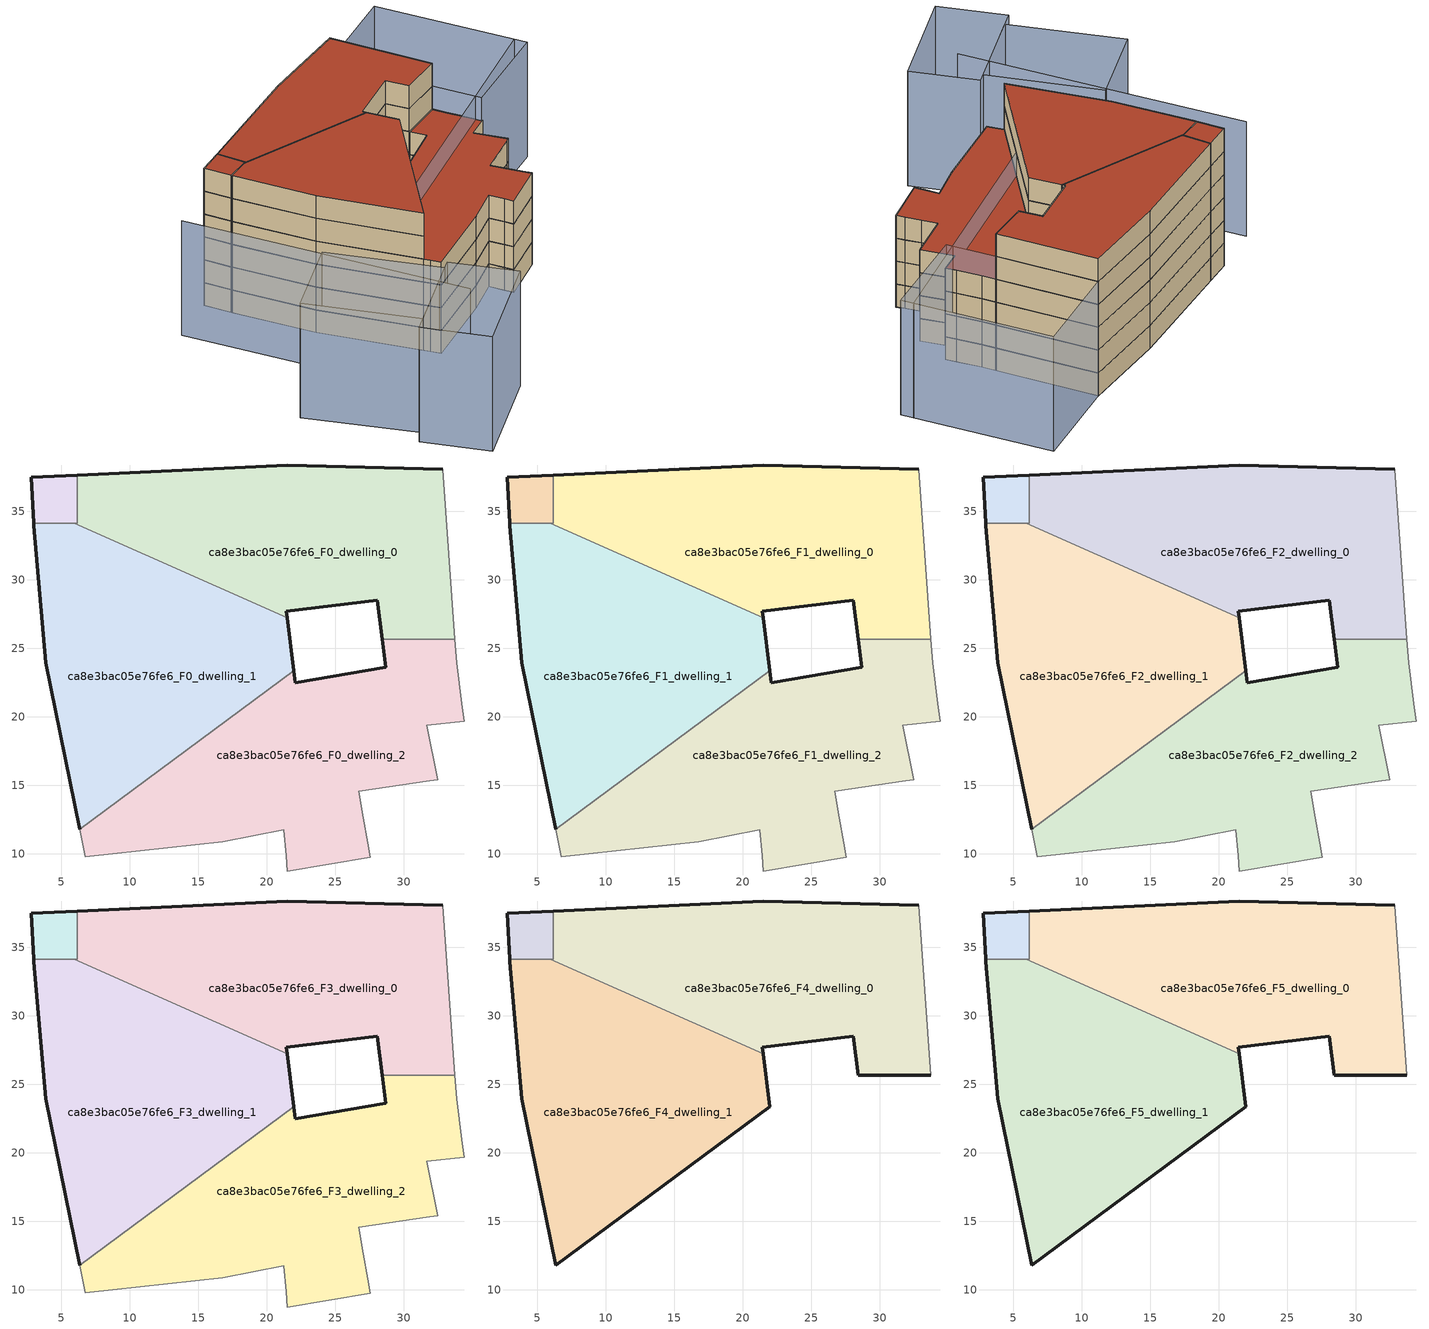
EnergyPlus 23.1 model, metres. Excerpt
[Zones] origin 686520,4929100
ca8e3bac05e76fe6_F0_dwelling_0
 floor ground (EU_floor_Construction): 33.74,25.66 32.85,38.05 21.51,38.38 6.17,37.63 6.17,34.13 5.96,34.13 21.49,27.24 21.44,27.7 28.07,28.5 28.44,25.66 z0
 wall outside (EU_wall_Construction): 28.44,25.66 28.07,28.5 21.44,27.7 21.49,27.24 / 6.17,37.63 21.51,38.38 32.85,38.05 z0:3
 wall adiabatic (EU_wall_Construction): 32.85,38.05 33.74,25.66 z0:3
 wall to ca8e3bac05e76fe6_F0_dwelling_2 (EU_wall_Construction): 33.74,25.66 28.44,25.66 z0:3
 wall to ca8e3bac05e76fe6_F0_dwelling_1 (EU_wall_Construction): 21.49,27.24 5.96,34.13 z0:3
 wall to ca8e3bac05e76fe6_F0_circulation (EU_wall_Construction): 5.96,34.13 6.17,34.13 6.17,37.63 z0:3
ca8e3bac05e76fe6_F0_dwelling_1
 floor ground (EU_floor_Construction): 21.98,23.36 21.49,27.24 5.96,34.13 2.99,34.13 3,33.93 3.87,23.94 6.35,11.77 z0
 wall outside (EU_wall_Construction): 21.49,27.24 21.98,23.36 / 6.35,11.77 3.87,23.94 3,33.93 2.99,34.13 z0:3
 wall to ca8e3bac05e76fe6_F0_circulation (EU_wall_Construction): 2.99,34.13 5.96,34.13 z0:3
 wall to ca8e3bac05e76fe6_F0_dwelling_2 (EU_wall_Construction): 21.98,23.36 6.35,11.77 z0:3
ca8e3bac05e76fe6_F0_dwelling_2
 floor ground (EU_floor_Construction): 27.57,9.74 27.38,10.82 27.06,12.62 26.75,14.57 31.9,15.32 32.49,15.39 31.69,19.37 34.43,19.66 34.26,20.95 33.87,23.95 33.74,25.66 28.44,25.66 28.72,23.62 22.09,22.47 21.98,23.36 6.35,11.77 6.5,11.04 6.75,9.79 16.79,10.89 21.25,11.75 21.43,9.86 21.53,8.74 z0
 wall outside (EU_wall_Construction): 21.98,23.36 22.09,22.47 28.72,23.62 28.44,25.66 z0:3
 wall adiabatic (EU_wall_Construction): 33.74,25.66 33.87,23.95 34.26,20.95 34.43,19.66 31.69,19.37 32.49,15.39 31.9,15.32 26.75,14.57 27.06,12.62 27.38,10.82 27.57,9.74 21.53,8.74 21.43,9.86 21.25,11.75 16.79,10.89 6.75,9.79 6.5,11.04 6.35,11.77 z0:3
ca8e3bac05e76fe6_F0_circulation
 floor ground (EU_floor_Construction): 6.17,34.13 6.17,37.63 2.83,37.46 2.99,34.13 z0
 wall outside (EU_wall_Construction): 2.99,34.13 2.83,37.46 6.17,37.63 z0:3
ca8e3bac05e76fe6_F1_dwelling_0
 floor to ca8e3bac05e76fe6_F0_dwelling_0 (EU_floor_Construction): 33.74,25.66 32.85,38.05 21.51,38.38 6.17,37.63 6.17,34.13 5.96,34.13 21.49,27.24 21.44,27.7 28.07,28.5 28.44,25.66 z3
 wall outside (EU_wall_Construction): 28.44,25.66 28.07,28.5 21.44,27.7 21.49,27.24 / 6.17,37.63 21.51,38.38 32.85,38.05 z3:6
 wall adiabatic (EU_wall_Construction): 32.85,38.05 33.74,25.66 z3:6
 wall to ca8e3bac05e76fe6_F1_dwelling_2 (EU_wall_Construction): 33.74,25.66 28.44,25.66 z3:6
 wall to ca8e3bac05e76fe6_F1_dwelling_1 (EU_wall_Construction): 21.49,27.24 5.96,34.13 z3:6
 wall to ca8e3bac05e76fe6_F1_circulation (EU_wall_Construction): 5.96,34.13 6.17,34.13 6.17,37.63 z3:6
ca8e3bac05e76fe6_F1_dwelling_1
 floor to ca8e3bac05e76fe6_F0_dwelling_1 (EU_floor_Construction): 21.98,23.36 21.49,27.24 5.96,34.13 2.99,34.13 3,33.93 3.87,23.94 6.35,11.77 z3
 wall outside (EU_wall_Construction): 21.49,27.24 21.98,23.36 / 6.35,11.77 3.87,23.94 3,33.93 2.99,34.13 z3:6
 wall to ca8e3bac05e76fe6_F1_circulation (EU_wall_Construction): 2.99,34.13 5.96,34.13 z3:6
 wall to ca8e3bac05e76fe6_F1_dwelling_2 (EU_wall_Construction): 21.98,23.36 6.35,11.77 z3:6
ca8e3bac05e76fe6_F1_dwelling_2
 floor to ca8e3bac05e76fe6_F0_dwelling_2 (EU_floor_Construction): 27.57,9.74 27.38,10.82 27.06,12.62 26.75,14.57 31.9,15.32 32.49,15.39 31.69,19.37 34.42,19.66 34.26,20.95 33.87,23.95 33.74,25.66 28.44,25.66 28.72,23.62 22.09,22.47 21.98,23.36 6.35,11.77 6.5,11.04 6.75,9.79 16.79,10.89 21.25,11.75 21.43,9.86 21.53,8.74 z3
 wall outside (EU_wall_Construction): 21.98,23.36 22.09,22.47 28.72,23.62 28.44,25.66 z3:6
 wall adiabatic (EU_wall_Construction): 33.74,25.66 33.87,23.95 34.26,20.95 34.43,19.66 31.69,19.37 32.49,15.39 31.9,15.32 26.75,14.57 27.06,12.62 27.38,10.82 27.57,9.74 21.53,8.74 21.43,9.86 21.25,11.75 16.79,10.89 6.75,9.79 6.5,11.04 6.35,11.77 z3:6
ca8e3bac05e76fe6_F1_circulation
 floor to ca8e3bac05e76fe6_F0_circulation (EU_floor_Construction): 6.17,34.13 6.17,37.63 2.83,37.46 2.99,34.13 z3
 wall outside (EU_wall_Construction): 2.99,34.13 2.83,37.46 6.17,37.63 z3:6
ca8e3bac05e76fe6_F2_dwelling_0
 floor to ca8e3bac05e76fe6_F1_dwelling_0 (EU_floor_Construction): 33.74,25.66 32.85,38.05 21.51,38.38 6.17,37.63 6.17,34.13 5.96,34.13 21.49,27.24 21.44,27.7 28.07,28.5 28.44,25.66 z6
 wall outside (EU_wall_Construction): 28.44,25.66 28.07,28.5 21.44,27.7 21.49,27.24 / 6.17,37.63 21.51,38.38 32.85,38.05 z6:9
 wall adiabatic (EU_wall_Construction): 32.85,38.05 33.74,25.66 z6:9
 wall to ca8e3bac05e76fe6_F2_dwelling_2 (EU_wall_Construction): 33.74,25.66 28.44,25.66 z6:9
 wall to ca8e3bac05e76fe6_F2_dwelling_1 (EU_wall_Construction): 21.49,27.24 5.96,34.13 z6:9
 wall to ca8e3bac05e76fe6_F2_circulation (EU_wall_Construction): 5.96,34.13 6.17,34.13 6.17,37.63 z6:9
ca8e3bac05e76fe6_F2_dwelling_1
 floor to ca8e3bac05e76fe6_F1_dwelling_1 (EU_floor_Construction): 21.98,23.36 21.49,27.24 5.96,34.13 2.99,34.13 3,33.93 3.87,23.94 6.35,11.77 z6
 wall outside (EU_wall_Construction): 21.49,27.24 21.98,23.36 / 6.35,11.77 3.87,23.94 3,33.93 2.99,34.13 z6:9
 wall to ca8e3bac05e76fe6_F2_circulation (EU_wall_Construction): 2.99,34.13 5.96,34.13 z6:9
 wall to ca8e3bac05e76fe6_F2_dwelling_2 (EU_wall_Construction): 21.98,23.36 6.35,11.77 z6:9
ca8e3bac05e76fe6_F2_dwelling_2
 floor to ca8e3bac05e76fe6_F1_dwelling_2 (EU_floor_Construction): 27.57,9.74 27.38,10.82 27.06,12.62 26.75,14.57 31.9,15.32 32.49,15.39 31.69,19.37 34.42,19.66 34.26,20.95 33.87,23.95 33.74,25.66 28.44,25.66 28.72,23.62 22.09,22.47 21.98,23.36 6.35,11.77 6.5,11.04 6.75,9.79 16.79,10.89 21.25,11.75 21.43,9.86 21.53,8.74 z6
 wall outside (EU_wall_Construction): 21.98,23.36 22.09,22.47 28.72,23.62 28.44,25.66 z6:9
 wall adiabatic (EU_wall_Construction): 33.74,25.66 33.87,23.95 34.26,20.95 34.43,19.66 31.69,19.37 32.49,15.39 31.9,15.32 26.75,14.57 27.06,12.62 27.38,10.82 27.57,9.74 21.53,8.74 21.43,9.86 21.25,11.75 16.79,10.89 6.75,9.79 6.5,11.04 6.35,11.77 z6:9
ca8e3bac05e76fe6_F2_circulation
 floor to ca8e3bac05e76fe6_F1_circulation (EU_floor_Construction): 6.17,34.13 6.17,37.63 2.83,37.46 2.99,34.13 z6
 wall outside (EU_wall_Construction): 2.99,34.13 2.83,37.46 6.17,37.63 z6:9
ca8e3bac05e76fe6_F3_dwelling_0
 floor to ca8e3bac05e76fe6_F2_dwelling_0 (EU_floor_Construction): 33.74,25.66 32.85,38.05 21.51,38.38 6.17,37.63 6.17,34.13 5.96,34.13 21.49,27.24 21.44,27.7 28.07,28.5 28.44,25.66 z9
 wall outside (EU_wall_Construction): 28.44,25.66 28.07,28.5 21.44,27.7 21.49,27.24 / 6.17,37.63 21.51,38.38 32.85,38.05 z9:12
 wall adiabatic (EU_wall_Construction): 32.85,38.05 33.74,25.66 z9:12
 wall to ca8e3bac05e76fe6_F3_dwelling_2 (EU_wall_Construction): 33.74,25.66 28.44,25.66 z9:12
 wall to ca8e3bac05e76fe6_F3_dwelling_1 (EU_wall_Construction): 21.49,27.24 5.96,34.13 z9:12
 wall to ca8e3bac05e76fe6_F3_circulation (EU_wall_Construction): 5.96,34.13 6.17,34.13 6.17,37.63 z9:12
ca8e3bac05e76fe6_F3_dwelling_1
 floor to ca8e3bac05e76fe6_F2_dwelling_1 (EU_floor_Construction): 21.98,23.36 21.49,27.24 5.96,34.13 2.99,34.13 3,33.93 3.87,23.94 6.35,11.77 z9
 wall outside (EU_wall_Construction): 21.49,27.24 21.98,23.36 / 6.35,11.77 3.87,23.94 3,33.93 2.99,34.13 z9:12
 wall to ca8e3bac05e76fe6_F3_circulation (EU_wall_Construction): 2.99,34.13 5.96,34.13 z9:12
 wall to ca8e3bac05e76fe6_F3_dwelling_2 (EU_wall_Construction): 21.98,23.36 6.35,11.77 z9:12
ca8e3bac05e76fe6_F3_dwelling_2
 floor to ca8e3bac05e76fe6_F2_dwelling_2 (EU_floor_Construction): 27.57,9.74 27.38,10.82 27.06,12.62 26.75,14.57 31.9,15.32 32.49,15.39 31.69,19.37 34.42,19.66 34.26,20.95 33.87,23.95 33.74,25.66 28.44,25.66 28.72,23.62 22.09,22.47 21.98,23.36 6.35,11.77 6.5,11.04 6.75,9.79 16.79,10.89 21.25,11.75 21.43,9.86 21.53,8.74 z9
 wall outside (EU_wall_Construction): 21.98,23.36 22.09,22.47 28.72,23.62 28.44,25.66 z9:12
 wall adiabatic (EU_wall_Construction): 33.74,25.66 33.87,23.95 34.26,20.95 34.43,19.66 31.69,19.37 32.49,15.39 31.9,15.32 26.75,14.57 27.06,12.62 27.38,10.82 27.57,9.74 21.53,8.74 21.43,9.86 21.25,11.75 16.79,10.89 6.75,9.79 6.5,11.04 6.35,11.77 z9:12
 roof outside (EU_roof_Construction): 33.74,25.66 33.87,23.95 34.26,20.95 34.43,19.66 31.69,19.37 32.49,15.39 31.9,15.32 26.75,14.57 27.06,12.62 27.38,10.82 27.57,9.74 21.53,8.74 21.43,9.86 21.25,11.75 16.79,10.89 6.75,9.79 6.5,11.04 6.35,11.77 21.98,23.36 22.09,22.47 28.72,23.62 28.44,25.66 z12
ca8e3bac05e76fe6_F3_circulation
 floor to ca8e3bac05e76fe6_F2_circulation (EU_floor_Construction): 6.17,34.13 6.17,37.63 2.83,37.46 2.99,34.13 z9
 wall outside (EU_wall_Construction): 2.99,34.13 2.83,37.46 6.17,37.63 z9:12
ca8e3bac05e76fe6_F4_dwelling_0
 floor to ca8e3bac05e76fe6_F3_dwelling_0 (EU_floor_Construction): 33.74,25.66 32.85,38.05 21.51,38.38 6.17,37.63 6.17,34.13 5.96,34.13 21.49,27.24 21.44,27.7 28.07,28.5 28.44,25.66 z12
 wall outside (EU_wall_Construction): 33.74,25.66 28.44,25.66 28.07,28.5 21.44,27.7 21.49,27.24 / 6.17,37.63 21.51,38.38 32.85,38.05 z12:15
 wall adiabatic (EU_wall_Construction): 32.85,38.05 33.74,25.66 z12:15
 wall to ca8e3bac05e76fe6_F4_dwelling_1 (EU_wall_Construction): 21.49,27.24 5.96,34.13 z12:15
 wall to ca8e3bac05e76fe6_F4_circulation (EU_wall_Construction): 5.96,34.13 6.17,34.13 6.17,37.63 z12:15
ca8e3bac05e76fe6_F4_dwelling_1
 floor to ca8e3bac05e76fe6_F3_dwelling_1 (EU_floor_Construction): 21.98,23.36 21.49,27.24 5.96,34.13 2.99,34.13 3,33.93 3.87,23.94 6.35,11.77 z12
 wall outside (EU_wall_Construction): 21.49,27.24 21.98,23.36 6.35,11.77 3.87,23.94 3,33.93 2.99,34.13 z12:15
 wall to ca8e3bac05e76fe6_F4_circulation (EU_wall_Construction): 2.99,34.13 5.96,34.13 z12:15
ca8e3bac05e76fe6_F4_circulation
 floor to ca8e3bac05e76fe6_F3_circulation (EU_floor_Construction): 6.17,34.13 6.17,37.63 2.83,37.46 2.99,34.13 z12
 wall outside (EU_wall_Construction): 2.99,34.13 2.83,37.46 6.17,37.63 z12:15
ca8e3bac05e76fe6_F5_dwelling_0
 floor to ca8e3bac05e76fe6_F4_dwelling_0 (EU_floor_Construction): 33.74,25.66 32.85,38.05 21.51,38.38 6.17,37.63 6.17,34.13 5.96,34.13 21.49,27.24 21.44,27.7 28.07,28.5 28.44,25.66 z15
 wall outside (EU_wall_Construction): 33.74,25.66 28.44,25.66 28.07,28.5 21.44,27.7 21.49,27.24 / 6.17,37.63 21.51,38.38 32.85,38.05 z15:18
 wall adiabatic (EU_wall_Construction): 32.85,38.05 33.74,25.66 z15:18
 wall to ca8e3bac05e76fe6_F5_dwelling_1 (EU_wall_Construction): 21.49,27.24 5.96,34.13 z15:18
 wall to ca8e3bac05e76fe6_F5_circulation (EU_wall_Construction): 5.96,34.13 6.17,34.13 6.17,37.63 z15:18
 roof outside (EU_roof_Construction): 32.85,38.05 33.74,25.66 28.44,25.66 28.07,28.5 21.44,27.7 21.49,27.24 5.96,34.13 6.17,34.13 6.17,37.63 21.51,38.38 z18
ca8e3bac05e76fe6_F5_dwelling_1
 floor to ca8e3bac05e76fe6_F4_dwelling_1 (EU_floor_Construction): 21.98,23.36 21.49,27.24 5.96,34.13 2.99,34.13 3,33.93 3.87,23.94 6.35,11.77 z15
 wall outside (EU_wall_Construction): 21.49,27.24 21.98,23.36 6.35,11.77 3.87,23.94 3,33.93 2.99,34.13 z15:18
 wall to ca8e3bac05e76fe6_F5_circulation (EU_wall_Construction): 2.99,34.13 5.96,34.13 z15:18
 roof outside (EU_roof_Construction): 21.49,27.24 21.98,23.36 6.35,11.77 3.87,23.94 3,33.93 2.99,34.13 5.96,34.13 z18
ca8e3bac05e76fe6_F5_circulation
 floor to ca8e3bac05e76fe6_F4_circulation (EU_floor_Construction): 6.17,34.13 6.17,37.63 2.83,37.46 2.99,34.13 z15
 wall outside (EU_wall_Construction): 2.99,34.13 2.83,37.46 6.17,37.63 z15:18
 roof outside (EU_roof_Construction): 6.17,37.63 6.17,34.13 2.99,34.13 2.83,37.46 z18
shading: -3.62,36.72 -0.56,2.17 / 5.79,16.26 46.46,22.29 / -10.22,3.3 2.96,6.99 / 2.96,6.99 5.21,-1.02 / 5.21,-1.02 -7.98,-4.71 / -7.98,-4.71 -10.22,3.3 / 1.88,6.66 -8.42,3.79 / -8.42,3.79 -12.15,17.16 / -12.15,17.16 -1.85,20.03 / -1.85,20.03 1.88,6.66 / 46.63,20.76 34.23,19.69 / 34.23,19.69 32.65,38.04 / 32.65,38.04 45.04,39.11 / 45.04,39.11 46.63,20.76 z0:15
[Building]
EU S2 Campaign: North Axis=0; Terrain=City; Solar Distribution=FullExterior
[Site:Location]
Bologna: Latitude=44.5; Longitude=11.25; Time Zone=1; Elevation=37
[SizingPeriod:WeatherFileDays]
AnnualSizingPeriod: Begin Month=1; Begin Day of Month=1; End Month=12; End Day of Month=31; Day of Week for Start Day=Monday; Use Weather File Daylight Saving Period=No; Use Weather File Rain and Snow Indicators=No
[MATERIAL]
EU_InternalMass_Material: Roughness=MediumRough; Thickness=0.1; Conductivity=1; Density=1800; Specific Heat=900; Thermal Absorptance=0.9; Solar Absorptance=0.7; Visible Absorptance=0.7
[MATERIAL:NOMASS] Roughness=MediumRough; Thermal Absorptance=0.9; Solar Absorptance=0.7; Visible Absorptance=0.7
Name | Thermal Resistance
EU_wall_NoMass | 0.905828
EU_roof_NoMass | 0.37593
EU_floor_NoMass | 0.67114
[CONSTRUCTION]
EU_wall_Construction: EU_wall_NoMass
EU_roof_Construction: EU_roof_NoMass
EU_floor_Construction: EU_floor_NoMass
EU_InternalMass_Construction: EU_InternalMass_Material
[ZONE] Type=1; Multiplier=1; Ceiling Height=autocalculate; Floor Area=autocalculate; Part of Total Floor Area=Yes
Name | Volume
ca8e3bac05e76fe6_F0_dwelling_0; ca8e3bac05e76fe6_F1_dwelling_0; ca8e3bac05e76fe6_F2_dwelling_0; ca8e3bac05e76fe6_F3_dwelling_0; ca8e3bac05e76fe6_F4_dwelling_0; ca8e3bac05e76fe6_F5_dwelling_0 | 733.288
ca8e3bac05e76fe6_F0_dwelling_1 | 737.868
ca8e3bac05e76fe6_F1_dwelling_1; ca8e3bac05e76fe6_F2_dwelling_1; ca8e3bac05e76fe6_F3_dwelling_1; ca8e3bac05e76fe6_F4_dwelling_1; ca8e3bac05e76fe6_F5_dwelling_1 | 737.867
ca8e3bac05e76fe6_F0_dwelling_2; ca8e3bac05e76fe6_F1_dwelling_2; ca8e3bac05e76fe6_F2_dwelling_2; ca8e3bac05e76fe6_F3_dwelling_2 | 724.499
ca8e3bac05e76fe6_F0_circulation; ca8e3bac05e76fe6_F1_circulation; ca8e3bac05e76fe6_F2_circulation; ca8e3bac05e76fe6_F3_circulation; ca8e3bac05e76fe6_F4_circulation; ca8e3bac05e76fe6_F5_circulation | 33.4409
[INTERNALMASS] Construction=EU_InternalMass_Construction
Name | Zone or ZoneList | Surface Area
ca8e3bac05e76fe6_F0_dwelling_0_EU_InternalMass | ca8e3bac05e76fe6_F0_dwelling_0 | 244.437
ca8e3bac05e76fe6_F0_dwelling_1_EU_InternalMass | ca8e3bac05e76fe6_F0_dwelling_1 | 245.943
ca8e3bac05e76fe6_F0_dwelling_2_EU_InternalMass | ca8e3bac05e76fe6_F0_dwelling_2 | 241.499
ca8e3bac05e76fe6_F1_dwelling_0_EU_InternalMass | ca8e3bac05e76fe6_F1_dwelling_0 | 244.437
ca8e3bac05e76fe6_F1_dwelling_1_EU_InternalMass | ca8e3bac05e76fe6_F1_dwelling_1 | 245.943
ca8e3bac05e76fe6_F1_dwelling_2_EU_InternalMass | ca8e3bac05e76fe6_F1_dwelling_2 | 241.499
ca8e3bac05e76fe6_F2_dwelling_0_EU_InternalMass | ca8e3bac05e76fe6_F2_dwelling_0 | 244.437
ca8e3bac05e76fe6_F2_dwelling_1_EU_InternalMass | ca8e3bac05e76fe6_F2_dwelling_1 | 245.943
ca8e3bac05e76fe6_F2_dwelling_2_EU_InternalMass | ca8e3bac05e76fe6_F2_dwelling_2 | 241.499
ca8e3bac05e76fe6_F3_dwelling_0_EU_InternalMass | ca8e3bac05e76fe6_F3_dwelling_0 | 244.437
ca8e3bac05e76fe6_F3_dwelling_1_EU_InternalMass | ca8e3bac05e76fe6_F3_dwelling_1 | 245.943
ca8e3bac05e76fe6_F3_dwelling_2_EU_InternalMass | ca8e3bac05e76fe6_F3_dwelling_2 | 241.499
ca8e3bac05e76fe6_F4_dwelling_0_EU_InternalMass | ca8e3bac05e76fe6_F4_dwelling_0 | 338.599
ca8e3bac05e76fe6_F4_dwelling_1_EU_InternalMass | ca8e3bac05e76fe6_F4_dwelling_1 | 338.599
ca8e3bac05e76fe6_F5_dwelling_0_EU_InternalMass | ca8e3bac05e76fe6_F5_dwelling_0 | 338.599
ca8e3bac05e76fe6_F5_dwelling_1_EU_InternalMass | ca8e3bac05e76fe6_F5_dwelling_1 | 338.599
[OTHEREQUIPMENT] Fuel Type=Electricity; Design Level Calculation Method=Watts/Area; Power per Zone Floor Area=1; Fraction Latent=0; Fraction Radiant=0; Fraction Lost=0; Carbon Dioxide Generation Rate=0; EndUse Subcategory=EU_Step8_InternalGains
Name | Zone or ZoneList or Space or SpaceList | Schedule
EU_Step8_InternalGain_ca8e3bac05e76fe6_F0_dwelling_0_f000 | ca8e3bac05e76fe6_F0_dwelling_0 | EU_Step8_GainSchedule_ca8e3bac05e76fe6_F0_dwelling_0_f000
EU_Step8_InternalGain_ca8e3bac05e76fe6_F0_dwelling_1_f000 | ca8e3bac05e76fe6_F0_dwelling_1 | EU_Step8_GainSchedule_ca8e3bac05e76fe6_F0_dwelling_1_f000
EU_Step8_InternalGain_ca8e3bac05e76fe6_F0_dwelling_2_f000 | ca8e3bac05e76fe6_F0_dwelling_2 | EU_Step8_GainSchedule_ca8e3bac05e76fe6_F0_dwelling_2_f000
EU_Step8_InternalGain_ca8e3bac05e76fe6_F1_dwelling_0_f000 | ca8e3bac05e76fe6_F1_dwelling_0 | EU_Step8_GainSchedule_ca8e3bac05e76fe6_F1_dwelling_0_f000
EU_Step8_InternalGain_ca8e3bac05e76fe6_F1_dwelling_1_f000 | ca8e3bac05e76fe6_F1_dwelling_1 | EU_Step8_GainSchedule_ca8e3bac05e76fe6_F1_dwelling_1_f000
EU_Step8_InternalGain_ca8e3bac05e76fe6_F1_dwelling_2_f000 | ca8e3bac05e76fe6_F1_dwelling_2 | EU_Step8_GainSchedule_ca8e3bac05e76fe6_F1_dwelling_2_f000
EU_Step8_InternalGain_ca8e3bac05e76fe6_F2_dwelling_0_f000 | ca8e3bac05e76fe6_F2_dwelling_0 | EU_Step8_GainSchedule_ca8e3bac05e76fe6_F2_dwelling_0_f000
EU_Step8_InternalGain_ca8e3bac05e76fe6_F2_dwelling_1_f000 | ca8e3bac05e76fe6_F2_dwelling_1 | EU_Step8_GainSchedule_ca8e3bac05e76fe6_F2_dwelling_1_f000
EU_Step8_InternalGain_ca8e3bac05e76fe6_F2_dwelling_2_f000 | ca8e3bac05e76fe6_F2_dwelling_2 | EU_Step8_GainSchedule_ca8e3bac05e76fe6_F2_dwelling_2_f000
EU_Step8_InternalGain_ca8e3bac05e76fe6_F3_dwelling_0_f000 | ca8e3bac05e76fe6_F3_dwelling_0 | EU_Step8_GainSchedule_ca8e3bac05e76fe6_F3_dwelling_0_f000
EU_Step8_InternalGain_ca8e3bac05e76fe6_F3_dwelling_1_f000 | ca8e3bac05e76fe6_F3_dwelling_1 | EU_Step8_GainSchedule_ca8e3bac05e76fe6_F3_dwelling_1_f000
EU_Step8_InternalGain_ca8e3bac05e76fe6_F3_dwelling_2_f000 | ca8e3bac05e76fe6_F3_dwelling_2 | EU_Step8_GainSchedule_ca8e3bac05e76fe6_F3_dwelling_2_f000
EU_Step8_InternalGain_ca8e3bac05e76fe6_F4_dwelling_0_f000 | ca8e3bac05e76fe6_F4_dwelling_0 | EU_Step8_GainSchedule_ca8e3bac05e76fe6_F4_dwelling_0_f000
EU_Step8_InternalGain_ca8e3bac05e76fe6_F4_dwelling_1_f000 | ca8e3bac05e76fe6_F4_dwelling_1 | EU_Step8_GainSchedule_ca8e3bac05e76fe6_F4_dwelling_1_f000
EU_Step8_InternalGain_ca8e3bac05e76fe6_F5_dwelling_0_f000 | ca8e3bac05e76fe6_F5_dwelling_0 | EU_Step8_GainSchedule_ca8e3bac05e76fe6_F5_dwelling_0_f000
EU_Step8_InternalGain_ca8e3bac05e76fe6_F5_dwelling_1_f000 | ca8e3bac05e76fe6_F5_dwelling_1 | EU_Step8_GainSchedule_ca8e3bac05e76fe6_F5_dwelling_1_f000
[ZONEINFILTRATION:DESIGNFLOWRATE] Schedule=EU_AlwaysOn; Design Flow Rate Calculation Method=Flow/Area; Flow Rate per Floor Area=0.0005; Constant Term Coefficient=1; Temperature Term Coefficient=0; Velocity Term Coefficient=0; Velocity Squared Term Coefficient=0
Name | Zone or ZoneList or Space or SpaceList
EU_Circulation_Infiltration_ca8e3bac05e76fe6_F0_circulation | ca8e3bac05e76fe6_F0_circulation
EU_Circulation_Infiltration_ca8e3bac05e76fe6_F1_circulation | ca8e3bac05e76fe6_F1_circulation
EU_Circulation_Infiltration_ca8e3bac05e76fe6_F2_circulation | ca8e3bac05e76fe6_F2_circulation
EU_Circulation_Infiltration_ca8e3bac05e76fe6_F3_circulation | ca8e3bac05e76fe6_F3_circulation
EU_Circulation_Infiltration_ca8e3bac05e76fe6_F4_circulation | ca8e3bac05e76fe6_F4_circulation
EU_Circulation_Infiltration_ca8e3bac05e76fe6_F5_circulation | ca8e3bac05e76fe6_F5_circulation
[ZONEVENTILATION:DESIGNFLOWRATE] Schedule=EU_AlwaysOn; Design Flow Rate Calculation Method=AirChanges/Hour; Air Changes per Hour=0.73129; Ventilation Type=Natural; Fan Pressure Rise=0; Fan Total Efficiency=1; Constant Term Coefficient=1; Temperature Term Coefficient=0; Velocity Term Coefficient=0; Velocity Squared Term Coefficient=0; Minimum Indoor Temperature=-100; Maximum Indoor Temperature=100; Delta Temperature=-100; Minimum Outdoor Temperature=-100; Maximum Outdoor Temperature=100; Maximum Wind Speed=40
Name | Zone or ZoneList or Space or SpaceList
EU_ConstantAir_ca8e3bac05e76fe6_F0_dwelling_0 | ca8e3bac05e76fe6_F0_dwelling_0
EU_ConstantAir_ca8e3bac05e76fe6_F0_dwelling_1 | ca8e3bac05e76fe6_F0_dwelling_1
EU_ConstantAir_ca8e3bac05e76fe6_F0_dwelling_2 | ca8e3bac05e76fe6_F0_dwelling_2
EU_ConstantAir_ca8e3bac05e76fe6_F1_dwelling_0 | ca8e3bac05e76fe6_F1_dwelling_0
EU_ConstantAir_ca8e3bac05e76fe6_F1_dwelling_1 | ca8e3bac05e76fe6_F1_dwelling_1
EU_ConstantAir_ca8e3bac05e76fe6_F1_dwelling_2 | ca8e3bac05e76fe6_F1_dwelling_2
EU_ConstantAir_ca8e3bac05e76fe6_F2_dwelling_0 | ca8e3bac05e76fe6_F2_dwelling_0
EU_ConstantAir_ca8e3bac05e76fe6_F2_dwelling_1 | ca8e3bac05e76fe6_F2_dwelling_1
EU_ConstantAir_ca8e3bac05e76fe6_F2_dwelling_2 | ca8e3bac05e76fe6_F2_dwelling_2
EU_ConstantAir_ca8e3bac05e76fe6_F3_dwelling_0 | ca8e3bac05e76fe6_F3_dwelling_0
EU_ConstantAir_ca8e3bac05e76fe6_F3_dwelling_1 | ca8e3bac05e76fe6_F3_dwelling_1
EU_ConstantAir_ca8e3bac05e76fe6_F3_dwelling_2 | ca8e3bac05e76fe6_F3_dwelling_2
EU_ConstantAir_ca8e3bac05e76fe6_F4_dwelling_0 | ca8e3bac05e76fe6_F4_dwelling_0
EU_ConstantAir_ca8e3bac05e76fe6_F4_dwelling_1 | ca8e3bac05e76fe6_F4_dwelling_1
EU_ConstantAir_ca8e3bac05e76fe6_F5_dwelling_0 | ca8e3bac05e76fe6_F5_dwelling_0
EU_ConstantAir_ca8e3bac05e76fe6_F5_dwelling_1 | ca8e3bac05e76fe6_F5_dwelling_1
[HVACTEMPLATE:THERMOSTAT] Constant Heating Setpoint=20; Constant Cooling Setpoint=50
EU_HeatOnly_ca8e3bac05e76fe6_F0_dwelling_0; EU_HeatOnly_ca8e3bac05e76fe6_F0_dwelling_1; EU_HeatOnly_ca8e3bac05e76fe6_F0_dwelling_2; EU_HeatOnly_ca8e3bac05e76fe6_F1_dwelling_0; EU_HeatOnly_ca8e3bac05e76fe6_F1_dwelling_1; EU_HeatOnly_ca8e3bac05e76fe6_F1_dwelling_2; EU_HeatOnly_ca8e3bac05e76fe6_F2_dwelling_0; EU_HeatOnly_ca8e3bac05e76fe6_F2_dwelling_1; EU_HeatOnly_ca8e3bac05e76fe6_F2_dwelling_2; EU_HeatOnly_ca8e3bac05e76fe6_F3_dwelling_0; EU_HeatOnly_ca8e3bac05e76fe6_F3_dwelling_1; EU_HeatOnly_ca8e3bac05e76fe6_F3_dwelling_2; EU_HeatOnly_ca8e3bac05e76fe6_F4_dwelling_0; EU_HeatOnly_ca8e3bac05e76fe6_F4_dwelling_1; EU_HeatOnly_ca8e3bac05e76fe6_F5_dwelling_0; EU_HeatOnly_ca8e3bac05e76fe6_F5_dwelling_1
[HVACTEMPLATE:ZONE:IDEALLOADSAIRSYSTEM] System Availability Schedule=EU_AlwaysOn; Maximum Heating Supply Air Temperature=50; Minimum Cooling Supply Air Temperature=13; Maximum Heating Supply Air Humidity Ratio=0.0156; Minimum Cooling Supply Air Humidity Ratio=0.0077; Heating Limit=NoLimit; Cooling Limit=NoLimit; Heating Availability Schedule=EU_AlwaysOn; Cooling Availability Schedule=EU_CoolingOff; Dehumidification Control Type=ConstantSensibleHeatRatio; Cooling Sensible Heat Ratio=0.7; Dehumidification Setpoint=60; Humidification Control Type=None; Humidification Setpoint=30; Outdoor Air Method=None; Outdoor Air Flow Rate per Person=0.00944; Outdoor Air Flow Rate per Zone Floor Area=0; Outdoor Air Flow Rate per Zone=0; Demand Controlled Ventilation Type=None; Outdoor Air Economizer Type=NoEconomizer; Heat Recovery Type=None; Sensible Heat Recovery Effectiveness=0.7; Latent Heat Recovery Effectiveness=0.65
Name | Template Thermostat
ca8e3bac05e76fe6_F0_dwelling_0 | EU_HeatOnly_ca8e3bac05e76fe6_F0_dwelling_0
ca8e3bac05e76fe6_F0_dwelling_1 | EU_HeatOnly_ca8e3bac05e76fe6_F0_dwelling_1
ca8e3bac05e76fe6_F0_dwelling_2 | EU_HeatOnly_ca8e3bac05e76fe6_F0_dwelling_2
ca8e3bac05e76fe6_F1_dwelling_0 | EU_HeatOnly_ca8e3bac05e76fe6_F1_dwelling_0
ca8e3bac05e76fe6_F1_dwelling_1 | EU_HeatOnly_ca8e3bac05e76fe6_F1_dwelling_1
ca8e3bac05e76fe6_F1_dwelling_2 | EU_HeatOnly_ca8e3bac05e76fe6_F1_dwelling_2
ca8e3bac05e76fe6_F2_dwelling_0 | EU_HeatOnly_ca8e3bac05e76fe6_F2_dwelling_0
ca8e3bac05e76fe6_F2_dwelling_1 | EU_HeatOnly_ca8e3bac05e76fe6_F2_dwelling_1
ca8e3bac05e76fe6_F2_dwelling_2 | EU_HeatOnly_ca8e3bac05e76fe6_F2_dwelling_2
ca8e3bac05e76fe6_F3_dwelling_0 | EU_HeatOnly_ca8e3bac05e76fe6_F3_dwelling_0
ca8e3bac05e76fe6_F3_dwelling_1 | EU_HeatOnly_ca8e3bac05e76fe6_F3_dwelling_1
ca8e3bac05e76fe6_F3_dwelling_2 | EU_HeatOnly_ca8e3bac05e76fe6_F3_dwelling_2
ca8e3bac05e76fe6_F4_dwelling_0 | EU_HeatOnly_ca8e3bac05e76fe6_F4_dwelling_0
ca8e3bac05e76fe6_F4_dwelling_1 | EU_HeatOnly_ca8e3bac05e76fe6_F4_dwelling_1
ca8e3bac05e76fe6_F5_dwelling_0 | EU_HeatOnly_ca8e3bac05e76fe6_F5_dwelling_0
ca8e3bac05e76fe6_F5_dwelling_1 | EU_HeatOnly_ca8e3bac05e76fe6_F5_dwelling_1
[SIZING:ZONE] Zone Cooling Design Supply Air Temperature Input Method=SupplyAirTemperature; Zone Cooling Design Supply Air Temperature=13; Zone Heating Design Supply Air Temperature Input Method=SupplyAirTemperature; Zone Heating Design Supply Air Temperature=50; Zone Cooling Design Supply Air Humidity Ratio=0.008; Zone Heating Design Supply Air Humidity Ratio=0.008; Cooling Design Air Flow Method=DesignDay; Cooling Design Air Flow Rate=0; Cooling Minimum Air Flow per Zone Floor Area=0.000762; Cooling Minimum Air Flow=0; Cooling Minimum Air Flow Fraction=0.2; Heating Design Air Flow Method=DesignDay; Heating Design Air Flow Rate=0; Heating Maximum Air Flow per Zone Floor Area=0.002032; Heating Maximum Air Flow=0.141576; Heating Maximum Air Flow Fraction=0.3; Account for Dedicated Outdoor Air System=No; Dedicated Outdoor Air System Control Strategy=NeutralSupplyAir; Dedicated Outdoor Air Low Setpoint Temperature for Design=autosize; Dedicated Outdoor Air High Setpoint Temperature for Design=autosize; Zone Load Sizing Method=Sensible Load Only No Latent Load; Zone Latent Cooling Design Supply Air Humidity Ratio Input Method=HumidityRatioDifference; Zone Cooling Design Supply Air Humidity Ratio Difference=0.005; Zone Latent Heating Design Supply Air Humidity Ratio Input Method=HumidityRatioDifference; Zone Humidification Design Supply Air Humidity Ratio Difference=0.005
ca8e3bac05e76fe6_F0_dwelling_0; ca8e3bac05e76fe6_F0_dwelling_1; ca8e3bac05e76fe6_F0_dwelling_2; ca8e3bac05e76fe6_F1_dwelling_0; ca8e3bac05e76fe6_F1_dwelling_1; ca8e3bac05e76fe6_F1_dwelling_2; ca8e3bac05e76fe6_F2_dwelling_0; ca8e3bac05e76fe6_F2_dwelling_1; ca8e3bac05e76fe6_F2_dwelling_2; ca8e3bac05e76fe6_F3_dwelling_0; ca8e3bac05e76fe6_F3_dwelling_1; ca8e3bac05e76fe6_F3_dwelling_2; ca8e3bac05e76fe6_F4_dwelling_0; ca8e3bac05e76fe6_F4_dwelling_1; ca8e3bac05e76fe6_F5_dwelling_0; ca8e3bac05e76fe6_F5_dwelling_1
[SCHEDULE:CONSTANT]
Name | Hourly Value
EU_AlwaysOn | 1
EU_CoolingOff | 0
[SCHEDULE:FILE] Column Number=1; Rows to Skip at Top=0; Number of Hours of Data=8760; Column Separator=Comma; Interpolate to Timestep=No; Minutes per Item=60; Adjust Schedule for Daylight Savings=Yes
Name | File
EU_Step8_GainSchedule_ca8e3bac05e76fe6_F0_dwelling_0_f000 | ../../schedules/ca8e3bac05e76fe6/ca8e3bac05e76fe6_F0_dwelling_0_f000_gain.csv
EU_Step8_GainSchedule_ca8e3bac05e76fe6_F0_dwelling_1_f000 | ../../schedules/ca8e3bac05e76fe6/ca8e3bac05e76fe6_F0_dwelling_1_f000_gain.csv
EU_Step8_GainSchedule_ca8e3bac05e76fe6_F0_dwelling_2_f000 | ../../schedules/ca8e3bac05e76fe6/ca8e3bac05e76fe6_F0_dwelling_2_f000_gain.csv
EU_Step8_GainSchedule_ca8e3bac05e76fe6_F1_dwelling_0_f000 | ../../schedules/ca8e3bac05e76fe6/ca8e3bac05e76fe6_F1_dwelling_0_f000_gain.csv
EU_Step8_GainSchedule_ca8e3bac05e76fe6_F1_dwelling_1_f000 | ../../schedules/ca8e3bac05e76fe6/ca8e3bac05e76fe6_F1_dwelling_1_f000_gain.csv
EU_Step8_GainSchedule_ca8e3bac05e76fe6_F1_dwelling_2_f000 | ../../schedules/ca8e3bac05e76fe6/ca8e3bac05e76fe6_F1_dwelling_2_f000_gain.csv
EU_Step8_GainSchedule_ca8e3bac05e76fe6_F2_dwelling_0_f000 | ../../schedules/ca8e3bac05e76fe6/ca8e3bac05e76fe6_F2_dwelling_0_f000_gain.csv
EU_Step8_GainSchedule_ca8e3bac05e76fe6_F2_dwelling_1_f000 | ../../schedules/ca8e3bac05e76fe6/ca8e3bac05e76fe6_F2_dwelling_1_f000_gain.csv
EU_Step8_GainSchedule_ca8e3bac05e76fe6_F2_dwelling_2_f000 | ../../schedules/ca8e3bac05e76fe6/ca8e3bac05e76fe6_F2_dwelling_2_f000_gain.csv
EU_Step8_GainSchedule_ca8e3bac05e76fe6_F3_dwelling_0_f000 | ../../schedules/ca8e3bac05e76fe6/ca8e3bac05e76fe6_F3_dwelling_0_f000_gain.csv
EU_Step8_GainSchedule_ca8e3bac05e76fe6_F3_dwelling_1_f000 | ../../schedules/ca8e3bac05e76fe6/ca8e3bac05e76fe6_F3_dwelling_1_f000_gain.csv
EU_Step8_GainSchedule_ca8e3bac05e76fe6_F3_dwelling_2_f000 | ../../schedules/ca8e3bac05e76fe6/ca8e3bac05e76fe6_F3_dwelling_2_f000_gain.csv
EU_Step8_GainSchedule_ca8e3bac05e76fe6_F4_dwelling_0_f000 | ../../schedules/ca8e3bac05e76fe6/ca8e3bac05e76fe6_F4_dwelling_0_f000_gain.csv
EU_Step8_GainSchedule_ca8e3bac05e76fe6_F4_dwelling_1_f000 | ../../schedules/ca8e3bac05e76fe6/ca8e3bac05e76fe6_F4_dwelling_1_f000_gain.csv
EU_Step8_GainSchedule_ca8e3bac05e76fe6_F5_dwelling_0_f000 | ../../schedules/ca8e3bac05e76fe6/ca8e3bac05e76fe6_F5_dwelling_0_f000_gain.csv
EU_Step8_GainSchedule_ca8e3bac05e76fe6_F5_dwelling_1_f000 | ../../schedules/ca8e3bac05e76fe6/ca8e3bac05e76fe6_F5_dwelling_1_f000_gain.csv
